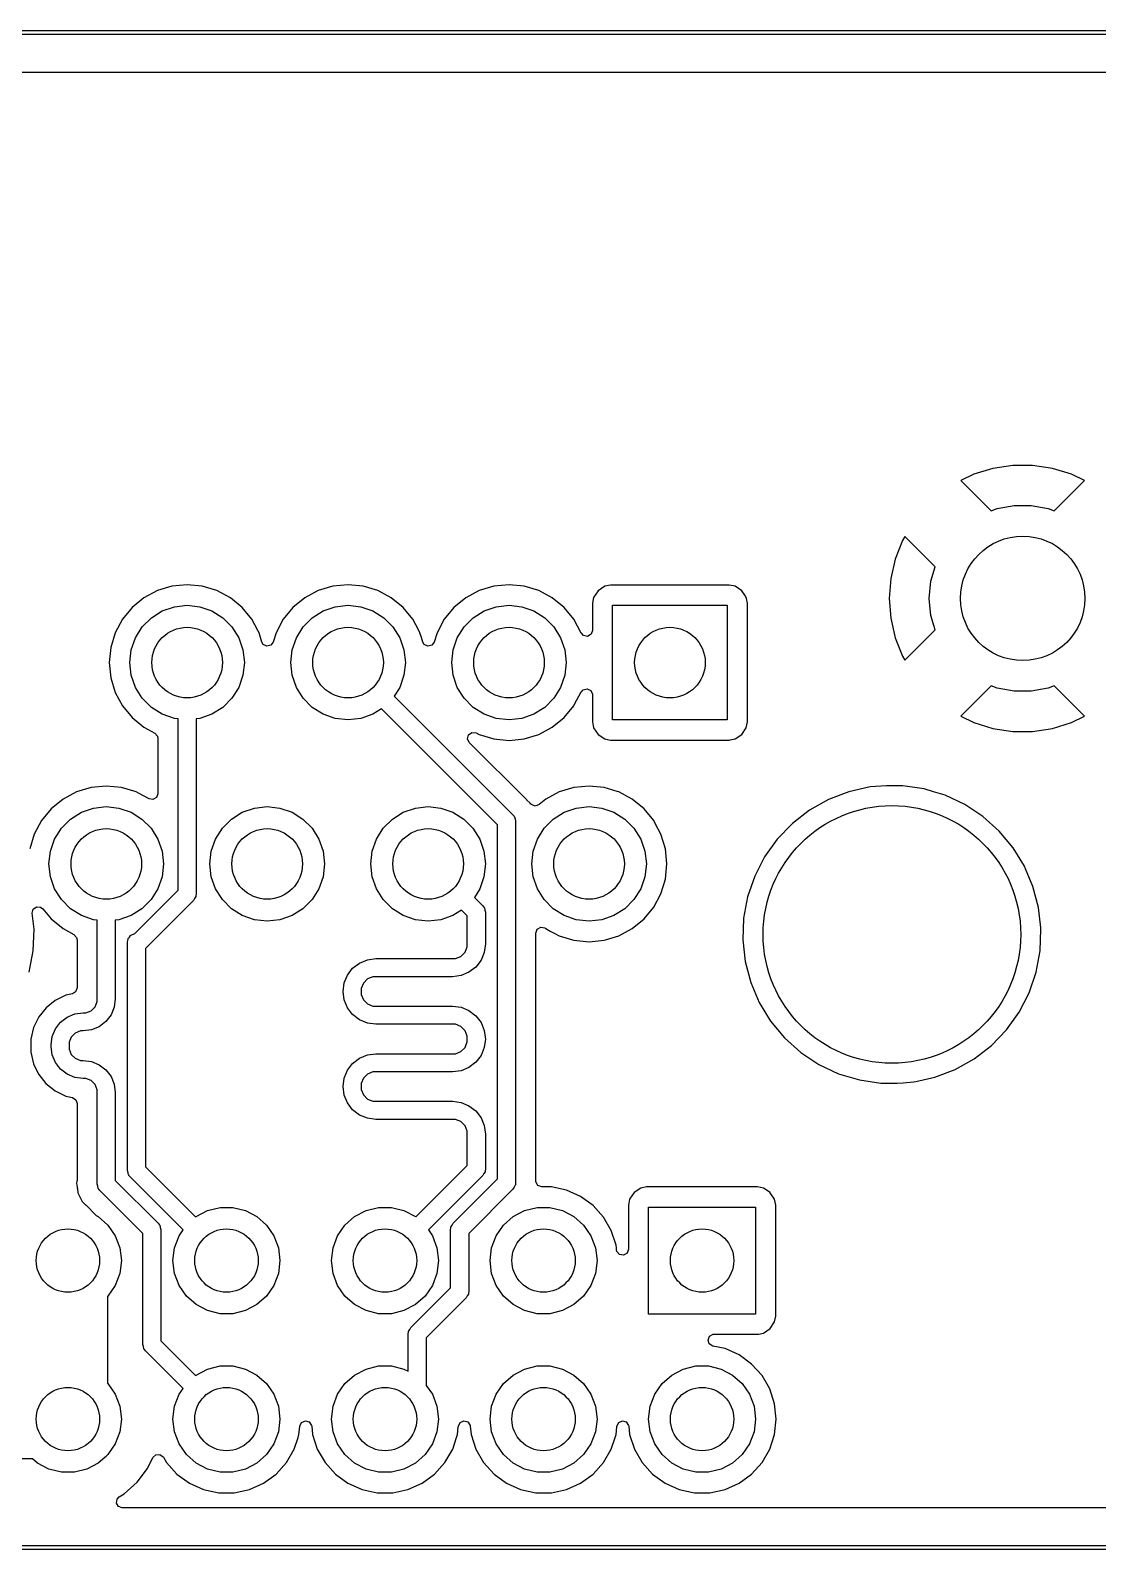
# Model space of a CAD drawing. Extents: x 190.9 to 226.5, y -95.7 to -76.6.
# Drawn here: x 204.56 to 218.02, y -95.72 to -76.56 of the extents above; entities that cross this region are included whole.
import ezdxf

# ---------------------------------------------------------------- set-up
doc = ezdxf.new("R2010")
doc.units = 0
doc.layers.add('BLACK', color=7, linetype='CONTINUOUS')

msp = doc.modelspace()

# ---------------------------------------------------------------- linework, layer by layer
at = {"layer": 'BLACK', "linetype": 'CONTINUOUS'}
for p, q in [((192.456, -76.556), (224.968, -76.556)), ((224.968, -76.606), (192.456, -76.606)), ((196.609, -77.0815), (221.589, -77.0815)), ((216.459, -82.1553), (216.294, -82.2347)), ((216.699, -82.0812), (216.459, -82.1553)), ((216.948, -82.0437), (216.699, -82.0812)), ((217.199, -82.0437), (216.948, -82.0437)), ((217.448, -82.0812), (217.199, -82.0437)), ((217.688, -82.1553), (217.448, -82.0812)), ((217.853, -82.2347), (217.688, -82.1553)), ((216.294, -82.2347), (216.294, -82.2347)), ((216.294, -82.2347), (216.677, -82.6175)), ((217.47, -82.6175), (217.853, -82.2347)), ((217.853, -82.2347), (217.853, -82.2347)), ((216.677, -82.6175), (216.751, -82.5887)), ((216.751, -82.5887), (216.965, -82.5487)), ((216.965, -82.5487), (217.182, -82.5487)), ((217.182, -82.5487), (217.396, -82.5887)), ((217.396, -82.5887), (217.47, -82.6175)), ((215.587, -82.9415), (215.558, -82.9913)), ((215.968, -83.3227), (215.587, -82.9415)), ((215.587, -82.9415), (215.587, -82.9415)), ((215.558, -82.9913), (215.466, -83.2254)), ((215.466, -83.2254), (215.41, -83.4705)), ((215.916, -83.5048), (215.968, -83.3227)), ((206.534, -83.549), (206.342, -83.5678)), ((206.725, -83.5678), (206.534, -83.549)), ((208.564, -83.549), (208.372, -83.5678)), ((208.755, -83.5678), (208.564, -83.549)), ((210.594, -83.549), (210.402, -83.5678)), ((210.785, -83.5678), (210.594, -83.549)), ((211.876, -83.5537), (211.801, -83.5685)), ((213.372, -83.5537), (211.876, -83.5537)), ((213.446, -83.5685), (213.372, -83.5537)), ((215.41, -83.4705), (215.391, -83.7212)), ((215.896, -83.7212), (215.916, -83.5048)), ((205.988, -83.7145), (205.839, -83.8367)), ((206.158, -83.6237), (205.988, -83.7145)), ((206.342, -83.5678), (206.158, -83.6237)), ((206.909, -83.6237), (206.725, -83.5678)), ((207.079, -83.7145), (206.909, -83.6237)), ((207.228, -83.8367), (207.079, -83.7145)), ((208.018, -83.7145), (207.869, -83.8367)), ((208.188, -83.6237), (208.018, -83.7145)), ((208.372, -83.5678), (208.188, -83.6237)), ((208.939, -83.6237), (208.755, -83.5678)), ((209.109, -83.7145), (208.939, -83.6237)), ((209.258, -83.8367), (209.109, -83.7145)), ((210.048, -83.7145), (209.899, -83.8367)), ((210.218, -83.6237), (210.048, -83.7145)), ((210.402, -83.5678), (210.218, -83.6237)), ((210.969, -83.6237), (210.785, -83.5678)), ((211.139, -83.7145), (210.969, -83.6237)), ((211.288, -83.8367), (211.139, -83.7145)), ((211.661, -83.7089), (211.646, -83.7831)), ((211.717, -83.6247), (211.661, -83.7089)), ((211.801, -83.5685), (211.717, -83.6247)), ((213.53, -83.6247), (213.446, -83.5685)), ((213.568, -83.681), (213.53, -83.6247)), ((213.586, -83.7089), (213.568, -83.681)), ((213.589, -83.7212), (213.586, -83.7089)), ((213.601, -83.7831), (213.589, -83.7212)), ((215.391, -83.7212), (215.41, -83.9719)), ((215.916, -83.9376), (215.896, -83.7212)), ((205.839, -83.8367), (205.717, -83.9855)), ((206.083, -83.9659), (206.22, -83.8798)), ((206.22, -83.8798), (206.373, -83.8263)), ((206.373, -83.8263), (206.534, -83.8082)), ((206.534, -83.8082), (206.694, -83.8263)), ((206.694, -83.8263), (206.847, -83.8798)), ((206.847, -83.8798), (206.984, -83.9659)), ((207.35, -83.9855), (207.228, -83.8367)), ((207.869, -83.8367), (207.747, -83.9855)), ((208.113, -83.9659), (208.25, -83.8798)), ((208.25, -83.8798), (208.403, -83.8263)), ((208.403, -83.8263), (208.564, -83.8082)), ((208.564, -83.8082), (208.724, -83.8263)), ((208.724, -83.8263), (208.877, -83.8798)), ((208.877, -83.8798), (209.014, -83.9659)), ((209.38, -83.9855), (209.258, -83.8367)), ((209.899, -83.8367), (209.777, -83.9855)), ((210.143, -83.9659), (210.28, -83.8798)), ((210.28, -83.8798), (210.433, -83.8263)), ((210.433, -83.8263), (210.594, -83.8082)), ((210.594, -83.8082), (210.754, -83.8263)), ((210.754, -83.8263), (210.907, -83.8798)), ((210.907, -83.8798), (211.044, -83.9659)), ((211.41, -83.9855), (211.288, -83.8367)), ((211.646, -83.7831), (211.646, -84.1265)), ((211.901, -85.2542), (211.901, -83.8082)), ((211.901, -83.8082), (213.347, -83.8082)), ((213.347, -83.8082), (213.347, -85.2542)), ((213.601, -85.2793), (213.601, -83.7831)), ((215.968, -84.1197), (215.916, -83.9376)), ((205.717, -83.9855), (205.626, -84.1553)), ((205.882, -84.2175), (205.968, -84.0804)), ((205.968, -84.0804), (206.083, -83.9659)), ((206.984, -83.9659), (207.099, -84.0804)), ((207.099, -84.0804), (207.185, -84.2175)), ((207.426, -84.1265), (207.35, -83.9855)), ((207.441, -84.1553), (207.426, -84.1265)), ((207.747, -83.9855), (207.656, -84.1553)), ((207.912, -84.2175), (207.998, -84.0804)), ((207.998, -84.0804), (208.113, -83.9659)), ((209.014, -83.9659), (209.129, -84.0804)), ((209.129, -84.0804), (209.215, -84.2175)), ((209.456, -84.1265), (209.38, -83.9855)), ((209.471, -84.1553), (209.456, -84.1265)), ((209.777, -83.9855), (209.686, -84.1553)), ((209.942, -84.2175), (210.028, -84.0804)), ((210.028, -84.0804), (210.143, -83.9659)), ((211.044, -83.9659), (211.159, -84.0804)), ((211.159, -84.0804), (211.245, -84.2175)), ((211.505, -84.1618), (211.41, -83.9855)), ((211.646, -84.1265), (211.629, -84.1748)), ((215.41, -83.9719), (215.466, -84.217)), ((215.587, -84.5009), (215.968, -84.1197)), ((205.626, -84.1553), (205.57, -84.3396)), ((205.829, -84.3703), (205.882, -84.2175)), ((207.185, -84.2175), (207.238, -84.3703)), ((207.459, -84.2137), (207.441, -84.1553)), ((207.477, -84.2726), (207.459, -84.2137)), ((207.494, -84.3022), (207.477, -84.2726)), ((207.54, -84.3254), (207.494, -84.3022)), ((207.59, -84.3137), (207.54, -84.3254)), ((207.621, -84.2726), (207.59, -84.3137)), ((207.656, -84.1553), (207.621, -84.2726)), ((207.859, -84.3703), (207.912, -84.2175)), ((209.215, -84.2175), (209.268, -84.3703)), ((209.489, -84.2137), (209.471, -84.1553)), ((209.507, -84.2726), (209.489, -84.2137)), ((209.524, -84.3022), (209.507, -84.2726)), ((209.57, -84.3254), (209.524, -84.3022)), ((209.62, -84.3137), (209.57, -84.3254)), ((209.651, -84.2726), (209.62, -84.3137)), ((209.686, -84.1553), (209.651, -84.2726)), ((209.889, -84.3703), (209.942, -84.2175)), ((211.245, -84.2175), (211.298, -84.3703)), ((211.507, -84.1605), (211.505, -84.1618)), ((211.533, -84.1916), (211.507, -84.1605)), ((211.584, -84.2005), (211.533, -84.1916)), ((211.629, -84.1748), (211.584, -84.2005)), ((215.466, -84.217), (215.558, -84.4511)), ((205.57, -84.3396), (205.551, -84.5312)), ((205.811, -84.5312), (205.829, -84.3703)), ((207.238, -84.3703), (207.257, -84.5312)), ((207.841, -84.5312), (207.859, -84.3703)), ((209.268, -84.3703), (209.287, -84.5312)), ((209.871, -84.5312), (209.889, -84.3703)), ((211.298, -84.3703), (211.317, -84.5312)), ((215.558, -84.4511), (215.587, -84.5009)), ((215.587, -84.5009), (215.587, -84.5009)), ((205.551, -84.5312), (205.57, -84.7228)), ((205.829, -84.6921), (205.811, -84.5312)), ((205.882, -84.8449), (205.829, -84.6921)), ((207.238, -84.6921), (207.185, -84.8449)), ((207.257, -84.5312), (207.238, -84.6921)), ((207.859, -84.6921), (207.841, -84.5312)), ((207.912, -84.8449), (207.859, -84.6921)), ((209.268, -84.6921), (209.215, -84.8449)), ((209.287, -84.5312), (209.268, -84.6921)), ((209.889, -84.6921), (209.871, -84.5312)), ((209.942, -84.8449), (209.889, -84.6921)), ((211.298, -84.6921), (211.245, -84.8449)), ((211.317, -84.5312), (211.298, -84.6921)), ((205.57, -84.7228), (205.626, -84.9071)), ((205.968, -84.982), (205.882, -84.8449)), ((207.185, -84.8449), (207.099, -84.982)), ((207.998, -84.982), (207.912, -84.8449)), ((209.215, -84.8449), (209.147, -84.953)), ((210.028, -84.982), (209.942, -84.8449)), ((211.245, -84.8449), (211.159, -84.982)), ((211.422, -85.0542), (211.505, -84.9006)), ((211.505, -84.9006), (211.508, -84.9023)), ((211.508, -84.9023), (211.529, -84.8734)), ((211.529, -84.8734), (211.579, -84.8612)), ((211.579, -84.8612), (211.625, -84.8839)), ((211.625, -84.8839), (211.646, -84.931)), ((216.677, -84.8249), (216.294, -85.2077)), ((216.751, -84.8537), (216.677, -84.8249)), ((216.965, -84.8937), (216.751, -84.8537)), ((217.182, -84.8937), (216.965, -84.8937)), ((217.396, -84.8537), (217.182, -84.8937)), ((217.47, -84.8249), (217.396, -84.8537)), ((217.853, -85.2077), (217.47, -84.8249)), ((205.626, -84.9071), (205.717, -85.0769)), ((205.717, -85.0769), (205.839, -85.2257)), ((206.083, -85.0965), (205.968, -84.982)), ((207.099, -84.982), (206.984, -85.0965)), ((208.113, -85.0965), (207.998, -84.982)), ((209.147, -84.953), (210.644, -86.4501)), ((210.143, -85.0965), (210.028, -84.982)), ((211.159, -84.982), (211.044, -85.0965)), ((211.288, -85.2257), (211.41, -85.0769)), ((211.41, -85.0769), (211.422, -85.0542)), ((211.646, -84.931), (211.646, -84.9359)), ((211.646, -84.9359), (211.646, -85.2793)), ((205.839, -85.2257), (205.988, -85.3479)), ((206.22, -85.1826), (206.083, -85.0965)), ((206.373, -85.2361), (206.22, -85.1826)), ((206.419, -85.2413), (206.373, -85.2361)), ((206.419, -87.4035), (206.419, -85.2413)), ((206.694, -85.2361), (206.648, -85.2413)), ((206.648, -85.2413), (206.648, -87.4508)), ((206.847, -85.1826), (206.694, -85.2361)), ((206.984, -85.0965), (206.847, -85.1826)), ((208.25, -85.1826), (208.113, -85.0965)), ((208.403, -85.2361), (208.25, -85.1826)), ((208.564, -85.2542), (208.403, -85.2361)), ((208.724, -85.2361), (208.564, -85.2542)), ((208.877, -85.1826), (208.724, -85.2361)), ((208.985, -85.1147), (208.877, -85.1826)), ((210.449, -86.5782), (208.985, -85.1147)), ((210.28, -85.1826), (210.143, -85.0965)), ((210.433, -85.2361), (210.28, -85.1826)), ((210.594, -85.2542), (210.433, -85.2361)), ((210.754, -85.2361), (210.594, -85.2542)), ((210.907, -85.1826), (210.754, -85.2361)), ((211.044, -85.0965), (210.907, -85.1826)), ((211.139, -85.3479), (211.288, -85.2257)), ((211.646, -85.2793), (211.661, -85.3535)), ((213.347, -85.2542), (211.901, -85.2542)), ((213.586, -85.3535), (213.601, -85.2793)), ((216.294, -85.2077), (216.294, -85.2077)), ((216.294, -85.2077), (216.459, -85.2871)), ((217.688, -85.2871), (217.853, -85.2077)), ((205.988, -85.3479), (205.988, -85.3479)), ((205.988, -85.3479), (205.988, -85.3479)), ((205.988, -85.3479), (206.125, -85.4212)), ((206.125, -85.4212), (206.159, -85.4595)), ((206.159, -85.4595), (206.165, -85.4875)), ((210.071, -85.492), (210.084, -85.4424)), ((210.084, -85.4424), (210.126, -85.4129)), ((210.126, -85.4129), (210.178, -85.4173)), ((210.178, -85.4173), (210.181, -85.4192)), ((210.181, -85.4192), (210.218, -85.4387)), ((210.218, -85.4387), (210.402, -85.4946)), ((210.785, -85.4946), (210.969, -85.4387)), ((210.969, -85.4387), (211.139, -85.3479)), ((211.661, -85.3535), (211.717, -85.4377)), ((211.717, -85.4377), (211.801, -85.4939)), ((213.446, -85.4939), (213.53, -85.4377)), ((213.53, -85.4377), (213.586, -85.3535)), ((216.459, -85.2871), (216.699, -85.3612)), ((216.699, -85.3612), (216.948, -85.3987)), ((216.948, -85.3987), (217.199, -85.3987)), ((217.199, -85.3987), (217.448, -85.3612)), ((217.448, -85.3612), (217.688, -85.2871)), ((206.165, -85.4875), (206.165, -86.1854)), ((210.093, -85.5387), (210.071, -85.492)), ((210.818, -86.2636), (210.093, -85.5387)), ((210.402, -85.4946), (210.594, -85.5134)), ((210.594, -85.5134), (210.785, -85.4946)), ((211.801, -85.4939), (211.816, -85.4969)), ((211.816, -85.4969), (211.876, -85.5087)), ((211.876, -85.5087), (213.372, -85.5087)), ((213.372, -85.5087), (213.384, -85.5062)), ((213.372, -85.5087), (213.372, -85.5087)), ((213.384, -85.5062), (213.446, -85.4939)), ((205.138, -86.1637), (204.968, -86.2545)), ((205.322, -86.1078), (205.138, -86.1637)), ((205.514, -86.089), (205.322, -86.1078)), ((205.705, -86.1078), (205.514, -86.089)), ((205.889, -86.1637), (205.705, -86.1078)), ((205.92, -86.1801), (205.889, -86.1637)), ((205.889, -86.1637), (205.889, -86.1637)), ((205.889, -86.1637), (205.889, -86.1637)), ((206.054, -86.2518), (205.92, -86.1801)), ((206.147, -86.2338), (206.103, -86.2595)), ((206.165, -86.1854), (206.147, -86.2338)), ((211.228, -86.1637), (211.058, -86.2545)), ((211.412, -86.1078), (211.228, -86.1637)), ((211.604, -86.089), (211.412, -86.1078)), ((211.795, -86.1078), (211.604, -86.089)), ((211.958, -86.1573), (211.795, -86.1078)), ((211.979, -86.1637), (211.958, -86.1573)), ((212.149, -86.2545), (211.979, -86.1637)), ((211.979, -86.1637), (211.979, -86.1637)), ((214.882, -86.1604), (214.625, -86.2585)), ((215.15, -86.1007), (214.882, -86.1604)), ((215.354, -86.0858), (215.15, -86.1007)), ((215.355, -86.0857), (215.354, -86.0858)), ((215.354, -86.0858), (215.354, -86.0858)), ((215.561, -86.0857), (215.355, -86.0857)), ((215.832, -86.1257), (215.561, -86.0857)), ((215.948, -86.1604), (215.832, -86.1257)), ((216.095, -86.2048), (215.948, -86.1604)), ((216.344, -86.3213), (216.095, -86.2048)), ((204.819, -86.3767), (204.697, -86.5255)), ((204.968, -86.2545), (204.819, -86.3767)), ((205.063, -86.5059), (205.2, -86.4198)), ((205.2, -86.4198), (205.353, -86.3663)), ((205.353, -86.3663), (205.514, -86.3482)), ((205.514, -86.3482), (205.674, -86.3663)), ((205.674, -86.3663), (205.827, -86.4198)), ((205.827, -86.4198), (205.964, -86.5059)), ((206.103, -86.2595), (206.054, -86.2518)), ((207.093, -86.5059), (207.23, -86.4198)), ((207.23, -86.4198), (207.383, -86.3663)), ((207.383, -86.3663), (207.544, -86.3482)), ((207.544, -86.3482), (207.704, -86.3663)), ((207.704, -86.3663), (207.857, -86.4198)), ((207.857, -86.4198), (207.994, -86.5059)), ((209.123, -86.5059), (209.26, -86.4198)), ((209.26, -86.4198), (209.413, -86.3663)), ((209.413, -86.3663), (209.574, -86.3482)), ((209.574, -86.3482), (209.734, -86.3663)), ((209.734, -86.3663), (209.887, -86.4198)), ((209.887, -86.4198), (210.024, -86.5059)), ((210.82, -86.2658), (210.818, -86.2636)), ((210.858, -86.3012), (210.82, -86.2658)), ((210.86, -86.3029), (210.858, -86.3012)), ((210.858, -86.3012), (210.858, -86.3012)), ((210.87, -86.3159), (210.86, -86.3029)), ((210.873, -86.3187), (210.87, -86.3159)), ((210.877, -86.3226), (210.873, -86.3187)), ((210.925, -86.3408), (210.877, -86.3226)), ((210.974, -86.3237), (210.925, -86.3408)), ((211.058, -86.2545), (210.974, -86.3237)), ((211.153, -86.5059), (211.29, -86.4198)), ((211.29, -86.4198), (211.443, -86.3663)), ((211.443, -86.3663), (211.604, -86.3482)), ((211.604, -86.3482), (211.764, -86.3663)), ((211.764, -86.3663), (211.917, -86.4198)), ((211.917, -86.4198), (212.054, -86.5059)), ((212.298, -86.3767), (212.149, -86.2545)), ((212.42, -86.5255), (212.298, -86.3767)), ((214.386, -86.3929), (214.169, -86.5606)), ((214.625, -86.2585), (214.386, -86.3929)), ((216.573, -86.4728), (216.344, -86.3213)), ((204.697, -86.5255), (204.606, -86.6953)), ((204.862, -86.7575), (204.948, -86.6204)), ((204.948, -86.6204), (205.063, -86.5059)), ((205.964, -86.5059), (206.079, -86.6204)), ((206.079, -86.6204), (206.165, -86.7575)), ((206.892, -86.7575), (206.978, -86.6204)), ((206.978, -86.6204), (207.093, -86.5059)), ((207.994, -86.5059), (208.109, -86.6204)), ((208.109, -86.6204), (208.195, -86.7575)), ((208.922, -86.7575), (209.008, -86.6204)), ((209.008, -86.6204), (209.123, -86.5059)), ((210.024, -86.5059), (210.139, -86.6204)), ((210.139, -86.6204), (210.225, -86.7575)), ((210.449, -91.046), (210.449, -86.5782)), ((210.644, -86.4501), (210.656, -86.4664)), ((210.656, -86.4664), (210.659, -86.4691)), ((210.659, -86.4691), (210.66, -86.4715)), ((210.66, -86.4715), (210.664, -86.4761)), ((210.664, -86.4761), (210.67, -86.5038)), ((210.67, -86.5038), (210.678, -86.5309)), ((210.678, -86.5309), (210.678, -91.0933)), ((210.952, -86.7575), (211.038, -86.6204)), ((211.038, -86.6204), (211.153, -86.5059)), ((212.054, -86.5059), (212.169, -86.6204)), ((212.169, -86.6204), (212.255, -86.7575)), ((212.439, -86.5606), (212.42, -86.5255)), ((212.511, -86.6953), (212.439, -86.5606)), ((214.169, -86.5606), (213.978, -86.7583)), ((216.777, -86.656), (216.573, -86.4728)), ((204.606, -86.6953), (204.55, -86.8796)), ((204.809, -86.9103), (204.862, -86.7575)), ((206.165, -86.7575), (206.218, -86.9103)), ((206.839, -86.9103), (206.892, -86.7575)), ((208.195, -86.7575), (208.248, -86.9103)), ((208.869, -86.9103), (208.922, -86.7575)), ((210.225, -86.7575), (210.278, -86.9103)), ((210.899, -86.9103), (210.952, -86.7575)), ((212.255, -86.7575), (212.308, -86.9103)), ((212.567, -86.8796), (212.511, -86.6953)), ((213.978, -86.7583), (213.818, -86.9816)), ((216.953, -86.867), (216.777, -86.656)), ((204.791, -87.0712), (204.809, -86.9103)), ((206.218, -86.9103), (206.237, -87.0712)), ((206.821, -87.0712), (206.839, -86.9103)), ((208.248, -86.9103), (208.267, -87.0712)), ((208.851, -87.0712), (208.869, -86.9103)), ((210.278, -86.9103), (210.297, -87.0712)), ((210.881, -87.0712), (210.899, -86.9103)), ((212.308, -86.9103), (212.327, -87.0712)), ((212.586, -87.0712), (212.567, -86.8796)), ((213.818, -86.9816), (213.693, -87.2257)), ((217.096, -87.1013), (216.953, -86.867)), ((216.953, -86.867), (216.953, -86.867)), ((204.809, -87.2321), (204.791, -87.0712)), ((206.237, -87.0712), (206.218, -87.2321)), ((206.839, -87.2321), (206.821, -87.0712)), ((208.267, -87.0712), (208.248, -87.2321)), ((208.869, -87.2321), (208.851, -87.0712)), ((210.297, -87.0712), (210.278, -87.2321)), ((210.899, -87.2321), (210.881, -87.0712)), ((212.327, -87.0712), (212.308, -87.2321)), ((212.567, -87.2628), (212.586, -87.0712)), ((217.109, -87.1322), (217.096, -87.1013)), ((217.203, -87.354), (217.109, -87.1322)), ((204.862, -87.3849), (204.809, -87.2321)), ((204.948, -87.522), (204.862, -87.3849)), ((206.165, -87.3849), (206.079, -87.522)), ((206.218, -87.2321), (206.165, -87.3849)), ((206.892, -87.3849), (206.839, -87.2321)), ((206.978, -87.522), (206.892, -87.3849)), ((208.195, -87.3849), (208.109, -87.522)), ((208.248, -87.2321), (208.195, -87.3849)), ((208.922, -87.3849), (208.869, -87.2321)), ((209.008, -87.522), (208.922, -87.3849)), ((210.225, -87.3849), (210.157, -87.493)), ((210.278, -87.2321), (210.225, -87.3849)), ((210.952, -87.3849), (210.899, -87.2321)), ((211.038, -87.522), (210.952, -87.3849)), ((212.255, -87.3849), (212.169, -87.522)), ((212.308, -87.2321), (212.255, -87.3849)), ((212.511, -87.4471), (212.567, -87.2628)), ((213.693, -87.2257), (213.604, -87.4856)), ((217.273, -87.6196), (217.203, -87.354)), ((205.063, -87.6365), (204.948, -87.522)), ((205.872, -87.9505), (206.419, -87.4035)), ((206.079, -87.522), (205.964, -87.6365)), ((206.614, -87.5317), (206.009, -88.1372)), ((206.628, -87.5068), (206.614, -87.5317)), ((206.643, -87.483), (206.628, -87.5068)), ((206.644, -87.4773), (206.643, -87.483)), ((206.645, -87.4751), (206.644, -87.4773)), ((206.648, -87.4508), (206.645, -87.471)), ((206.645, -87.471), (206.645, -87.4751)), ((207.093, -87.6365), (206.978, -87.522)), ((208.109, -87.522), (207.994, -87.6365)), ((209.123, -87.6365), (209.008, -87.522)), ((210.157, -87.493), (210.263, -87.5991)), ((211.153, -87.6365), (211.038, -87.522)), ((212.169, -87.522), (212.054, -87.6365)), ((212.42, -87.6169), (212.511, -87.4471)), ((213.604, -87.4856), (213.554, -87.7555)), ((204.581, -87.6935), (204.593, -87.6435)), ((204.603, -87.8925), (204.581, -87.6935)), ((204.593, -87.6435), (204.635, -87.6131)), ((204.635, -87.6131), (204.686, -87.6164)), ((204.686, -87.6164), (204.714, -87.6375)), ((204.714, -87.6375), (204.819, -87.7657)), ((204.819, -87.7657), (204.968, -87.8879)), ((205.2, -87.7226), (205.063, -87.6365)), ((205.353, -87.7761), (205.2, -87.7226)), ((205.399, -87.7813), (205.353, -87.7761)), ((205.674, -87.7761), (205.628, -87.7813)), ((205.827, -87.7226), (205.674, -87.7761)), ((205.964, -87.6365), (205.827, -87.7226)), ((207.23, -87.7226), (207.093, -87.6365)), ((207.383, -87.7761), (207.23, -87.7226)), ((207.544, -87.7942), (207.383, -87.7761)), ((207.704, -87.7761), (207.544, -87.7942)), ((207.857, -87.7226), (207.704, -87.7761)), ((207.994, -87.6365), (207.857, -87.7226)), ((209.26, -87.7226), (209.123, -87.6365)), ((209.413, -87.7761), (209.26, -87.7226)), ((209.574, -87.7942), (209.413, -87.7761)), ((209.734, -87.7761), (209.574, -87.7942)), ((209.887, -87.7226), (209.734, -87.7761)), ((209.995, -87.6547), (209.887, -87.7226)), ((210.068, -87.7272), (209.995, -87.6547)), ((210.068, -88.08), (210.068, -87.7272)), ((210.263, -87.5991), (210.275, -87.6154)), ((210.275, -87.6154), (210.278, -87.6181)), ((210.278, -87.6181), (210.279, -87.6205)), ((210.279, -87.6205), (210.283, -87.6251)), ((210.283, -87.6251), (210.289, -87.6528)), ((210.289, -87.6528), (210.297, -87.6799)), ((210.297, -87.6799), (210.297, -88.08)), ((211.29, -87.7226), (211.153, -87.6365)), ((211.443, -87.7761), (211.29, -87.7226)), ((211.604, -87.7942), (211.443, -87.7761)), ((211.764, -87.7761), (211.604, -87.7942)), ((211.917, -87.7226), (211.764, -87.7761)), ((212.054, -87.6365), (211.917, -87.7226)), ((212.149, -87.8879), (212.298, -87.7657)), ((212.298, -87.7657), (212.42, -87.6169)), ((213.554, -87.7555), (213.544, -88.0299)), ((217.301, -87.8779), (217.273, -87.6196)), ((204.593, -88.1669), (204.603, -87.8925)), ((204.968, -87.8879), (204.968, -87.8879)), ((204.968, -87.8879), (204.968, -87.8879)), ((204.968, -87.8879), (205.105, -87.9612)), ((205.105, -87.9612), (205.139, -87.9995)), ((205.399, -88.755), (205.399, -87.7813)), ((205.628, -87.7813), (205.628, -88.755)), ((205.827, -87.971), (205.833, -87.9647)), ((205.833, -87.9647), (205.856, -87.9579)), ((205.856, -87.9579), (205.872, -87.9505)), ((210.932, -87.9436), (210.95, -87.8953)), ((210.932, -91.0703), (210.932, -87.9436)), ((210.95, -87.8953), (210.994, -87.8696)), ((210.994, -87.8696), (211.045, -87.8785)), ((211.045, -87.8785), (211.055, -87.8855)), ((211.055, -87.8855), (211.058, -87.8879)), ((211.058, -87.8879), (211.115, -87.9181)), ((211.115, -87.9181), (211.162, -87.9436)), ((211.162, -87.9436), (211.228, -87.9787)), ((211.979, -87.9787), (212.149, -87.8879)), ((217.293, -88.1669), (217.303, -87.8925)), ((217.303, -87.8925), (217.301, -87.8779)), ((205.139, -87.9995), (205.145, -88.0275)), ((205.145, -88.0275), (205.145, -88.6363)), ((205.78, -88.0609), (205.785, -88.0287)), ((205.78, -90.9396), (205.78, -88.0609)), ((205.785, -88.0287), (205.789, -88.0217)), ((205.789, -88.0217), (205.791, -88.0134)), ((205.791, -88.0134), (205.807, -87.995)), ((205.807, -87.995), (205.82, -87.9745)), ((205.82, -87.9745), (205.827, -87.971)), ((206.009, -88.1372), (206.009, -90.8923)), ((210.04, -88.1852), (210.068, -88.1169)), ((210.068, -88.1169), (210.068, -88.08)), ((210.068, -88.08), (210.068, -88.08)), ((210.297, -88.08), (210.282, -88.1872)), ((210.297, -88.08), (210.297, -88.08)), ((211.228, -87.9787), (211.397, -88.0299)), ((211.397, -88.0299), (211.412, -88.0346)), ((211.412, -88.0346), (211.604, -88.0534)), ((211.604, -88.0534), (211.795, -88.0346)), ((211.604, -88.0534), (211.604, -88.0534)), ((211.604, -88.0534), (211.604, -88.0534)), ((211.795, -88.0346), (211.811, -88.0299)), ((211.811, -88.0299), (211.979, -87.9787)), ((213.544, -88.0299), (213.574, -88.3028)), ((204.543, -88.4368), (204.593, -88.1669)), ((208.621, -88.387), (208.707, -88.3212)), ((208.707, -88.3212), (208.807, -88.2798)), ((208.807, -88.2798), (208.914, -88.2657)), ((208.914, -88.2657), (208.914, -88.2657)), ((208.914, -88.2657), (208.914, -88.2657)), ((208.914, -88.2657), (208.914, -88.2657)), ((208.914, -88.2657), (209.882, -88.2657)), ((209.882, -88.2657), (209.919, -88.2657)), ((209.919, -88.2657), (209.987, -88.2374)), ((209.987, -88.2374), (210.04, -88.1852)), ((210.241, -88.2871), (210.175, -88.373)), ((210.282, -88.1872), (210.241, -88.2871)), ((213.574, -88.3028), (213.644, -88.5684)), ((217.243, -88.4368), (217.293, -88.1669)), ((208.514, -88.5728), (208.555, -88.4728)), ((208.555, -88.4728), (208.621, -88.387)), ((208.809, -88.5225), (208.757, -88.5748)), ((208.877, -88.4943), (208.809, -88.5225)), ((208.914, -88.4943), (208.877, -88.4943)), ((209.882, -88.4943), (208.914, -88.4943)), ((208.914, -88.4943), (208.914, -88.4943)), ((208.914, -88.4943), (208.914, -88.4943)), ((209.99, -88.4802), (209.882, -88.4943)), ((210.089, -88.4388), (209.99, -88.4802)), ((210.175, -88.373), (210.089, -88.4388)), ((217.154, -88.6967), (217.243, -88.4368)), ((205.004, -88.7285), (204.87, -88.793)), ((205.086, -88.7097), (205.004, -88.7285)), ((205.127, -88.6847), (205.086, -88.7097)), ((205.145, -88.6363), (205.127, -88.6847)), ((208.5, -88.68), (208.514, -88.5728)), ((208.5, -88.6803), (208.5, -88.68)), ((208.514, -88.7872), (208.5, -88.6803)), ((208.757, -88.5748), (208.728, -88.6431)), ((208.728, -88.6431), (208.728, -88.68)), ((208.728, -88.68), (208.728, -88.68)), ((208.728, -88.68), (208.728, -88.7169)), ((208.728, -88.7169), (208.757, -88.7852)), ((213.644, -88.5684), (213.751, -88.8211)), ((217.029, -88.9408), (217.154, -88.6967)), ((204.754, -88.8857), (204.661, -89.0019)), ((204.87, -88.793), (204.754, -88.8857)), ((205.258, -88.95), (205.323, -88.9231)), ((205.323, -88.9231), (205.372, -88.8735)), ((205.372, -88.8735), (205.399, -88.8086)), ((205.399, -88.7735), (205.399, -88.755)), ((205.399, -88.8086), (205.399, -88.7735)), ((205.399, -88.7735), (205.399, -88.7735)), ((205.399, -88.7735), (205.399, -88.7735)), ((205.614, -88.8783), (205.574, -88.976)), ((205.628, -88.7736), (205.614, -88.8783)), ((205.628, -88.755), (205.628, -88.7735)), ((205.628, -88.7735), (205.628, -88.7736)), ((208.555, -88.8871), (208.514, -88.7872)), ((208.621, -88.9729), (208.555, -88.8871)), ((208.757, -88.7852), (208.809, -88.8374)), ((208.809, -88.8374), (208.877, -88.8657)), ((208.877, -88.8657), (208.914, -88.8657)), ((208.914, -88.8657), (209.882, -88.8657)), ((209.882, -88.8657), (209.99, -88.8798)), ((209.99, -88.8798), (210.089, -88.9212)), ((210.089, -88.9212), (210.175, -88.987)), ((213.751, -88.8211), (213.894, -89.0554)), ((204.661, -89.0019), (204.596, -89.1358)), ((204.872, -89.1525), (204.936, -89.0686)), ((204.936, -89.0686), (205.02, -89.0042)), ((205.02, -89.0042), (205.118, -88.9638)), ((205.118, -88.9638), (205.223, -88.95)), ((205.223, -88.95), (205.223, -88.9499)), ((205.223, -88.9499), (205.223, -88.9499)), ((205.223, -88.9499), (205.223, -88.9499)), ((205.223, -88.9499), (205.223, -88.9499)), ((205.223, -88.9499), (205.223, -88.9499)), ((205.223, -88.9499), (205.223, -88.9499)), ((205.223, -88.9499), (205.223, -88.9499)), ((205.223, -88.9499), (205.223, -88.95)), ((205.223, -88.95), (205.258, -88.95)), ((205.509, -89.0599), (205.425, -89.1243)), ((205.574, -88.976), (205.509, -89.0599)), ((208.707, -89.0388), (208.621, -88.9729)), ((208.807, -89.0802), (208.707, -89.0388)), ((208.914, -89.0943), (208.807, -89.0802)), ((209.882, -89.0943), (208.914, -89.0943)), ((208.914, -89.0943), (208.914, -89.0943)), ((208.914, -89.0943), (208.914, -89.0943)), ((209.919, -89.0943), (209.882, -89.0943)), ((209.987, -89.1226), (209.919, -89.0943)), ((210.175, -88.987), (210.241, -89.0729)), ((210.241, -89.0729), (210.282, -89.1728)), ((213.894, -89.0554), (214.07, -89.2664)), ((216.869, -89.1641), (217.029, -88.9408)), ((204.596, -89.1358), (204.563, -89.2807)), ((204.563, -89.2807), (204.563, -89.2935)), ((204.563, -89.2935), (204.563, -89.3423)), ((204.818, -89.355), (204.832, -89.2502)), ((204.832, -89.2502), (204.872, -89.1525)), ((205.073, -89.2551), (205.046, -89.3199)), ((205.123, -89.2054), (205.073, -89.2551)), ((205.188, -89.1786), (205.123, -89.2054)), ((205.223, -89.1786), (205.188, -89.1786)), ((205.328, -89.1648), (205.223, -89.1786)), ((205.223, -89.1786), (205.223, -89.1785)), ((205.223, -89.1785), (205.223, -89.1785)), ((205.223, -89.1785), (205.223, -89.1785)), ((205.223, -89.1785), (205.223, -89.1785)), ((205.223, -89.1785), (205.223, -89.1785)), ((205.223, -89.1785), (205.223, -89.1785)), ((205.223, -89.1785), (205.223, -89.1786)), ((205.425, -89.1243), (205.328, -89.1648)), ((210.04, -89.1748), (209.987, -89.1226)), ((210.068, -89.2431), (210.04, -89.1748)), ((210.068, -89.28), (210.068, -89.2431)), ((210.068, -89.3169), (210.068, -89.28)), ((210.282, -89.1728), (210.297, -89.28)), ((210.297, -89.28), (210.282, -89.3872)), ((214.07, -89.2664), (214.274, -89.4496)), ((216.679, -89.3618), (216.869, -89.1641)), ((204.563, -89.3423), (204.563, -89.3423)), ((204.563, -89.3423), (204.563, -89.3423)), ((204.563, -89.3423), (204.563, -89.4478)), ((204.563, -89.4478), (204.596, -89.5927)), ((204.818, -89.3735), (204.818, -89.355)), ((204.832, -89.4783), (204.818, -89.3735)), ((204.818, -89.3735), (204.818, -89.3735)), ((204.872, -89.576), (204.832, -89.4783)), ((205.046, -89.3199), (205.046, -89.355)), ((205.046, -89.355), (205.046, -89.3735)), ((205.046, -89.3735), (205.046, -89.3735)), ((205.046, -89.3735), (205.046, -89.3735)), ((205.046, -89.3735), (205.046, -89.3735)), ((205.046, -89.3735), (205.046, -89.3735)), ((205.046, -89.3735), (205.046, -89.4086)), ((205.046, -89.4086), (205.073, -89.4734)), ((205.073, -89.4734), (205.123, -89.5231)), ((208.707, -89.5212), (208.807, -89.4798)), ((208.807, -89.4798), (208.914, -89.4656)), ((208.914, -89.4656), (208.914, -89.4657)), ((208.914, -89.4657), (208.914, -89.4657)), ((208.914, -89.4657), (208.914, -89.4657)), ((208.914, -89.4657), (209.882, -89.4657)), ((209.882, -89.4657), (209.919, -89.4657)), ((209.919, -89.4657), (209.987, -89.4374)), ((209.987, -89.4374), (210.04, -89.3852)), ((210.04, -89.3852), (210.068, -89.3169)), ((210.241, -89.4871), (210.175, -89.573)), ((210.282, -89.3872), (210.241, -89.4871)), ((214.274, -89.4496), (214.274, -89.4496)), ((214.274, -89.4496), (214.274, -89.4496)), ((214.274, -89.4496), (214.503, -89.6011)), ((216.461, -89.5295), (216.679, -89.3618)), ((204.596, -89.5927), (204.631, -89.6639)), ((204.631, -89.6639), (204.661, -89.7266)), ((204.936, -89.6599), (204.872, -89.576)), ((205.02, -89.7243), (204.936, -89.6599)), ((205.123, -89.5231), (205.188, -89.5499)), ((205.188, -89.5499), (205.223, -89.5499)), ((205.223, -89.5499), (205.223, -89.5499)), ((205.223, -89.5499), (205.223, -89.5499)), ((205.223, -89.5499), (205.223, -89.5499)), ((205.223, -89.5499), (205.223, -89.5499)), ((205.223, -89.5499), (205.223, -89.5499)), ((205.223, -89.5499), (205.328, -89.5637)), ((205.328, -89.5637), (205.425, -89.6042)), ((205.425, -89.6042), (205.509, -89.6686)), ((205.509, -89.6686), (205.574, -89.7525)), ((208.514, -89.7728), (208.555, -89.6728)), ((208.555, -89.6728), (208.621, -89.587)), ((208.621, -89.587), (208.707, -89.5212)), ((209.99, -89.6802), (209.882, -89.6943)), ((210.089, -89.6388), (209.99, -89.6802)), ((210.175, -89.573), (210.089, -89.6388)), ((214.503, -89.6011), (214.752, -89.7176)), ((215.965, -89.762), (216.222, -89.6639)), ((216.222, -89.6639), (216.461, -89.5295)), ((204.661, -89.7266), (204.753, -89.8428)), ((204.753, -89.8428), (204.87, -89.9355)), ((205.118, -89.7647), (205.02, -89.7243)), ((205.223, -89.7785), (205.118, -89.7647)), ((205.258, -89.7785), (205.223, -89.7785)), ((205.223, -89.7785), (205.223, -89.7785)), ((205.223, -89.7785), (205.223, -89.7785)), ((205.323, -89.8054), (205.258, -89.7785)), ((205.372, -89.855), (205.323, -89.8054)), ((205.399, -89.9199), (205.372, -89.855)), ((205.574, -89.7525), (205.614, -89.8502)), ((205.614, -89.8502), (205.628, -89.9548)), ((208.5, -89.88), (208.514, -89.7728)), ((208.5, -89.8804), (208.5, -89.88)), ((208.514, -89.9872), (208.5, -89.8804)), ((208.757, -89.7748), (208.728, -89.8431)), ((208.728, -89.8431), (208.728, -89.88)), ((208.728, -89.88), (208.728, -89.88)), ((208.728, -89.88), (208.728, -89.9169)), ((208.809, -89.7225), (208.757, -89.7748)), ((208.877, -89.6943), (208.809, -89.7225)), ((208.914, -89.6942), (208.877, -89.6943)), ((208.914, -89.6943), (208.914, -89.6942)), ((209.882, -89.6943), (208.914, -89.6943)), ((208.914, -89.6943), (208.914, -89.6943)), ((214.752, -89.7176), (215.015, -89.7967)), ((215.015, -89.7967), (215.286, -89.8367)), ((215.286, -89.8367), (215.286, -89.8367)), ((215.286, -89.8367), (215.491, -89.8367)), ((215.491, -89.8367), (215.492, -89.8367)), ((215.492, -89.8367), (215.568, -89.8311)), ((215.568, -89.8311), (215.697, -89.8217)), ((215.697, -89.8217), (215.724, -89.8158)), ((215.724, -89.8158), (215.965, -89.762)), ((204.87, -89.9355), (205.004, -90)), ((205.004, -90), (205.086, -90.0188)), ((205.086, -90.0188), (205.13, -90.0467)), ((205.13, -90.0467), (205.145, -90.0922)), ((205.399, -89.955), (205.399, -89.9199)), ((205.399, -91.1102), (205.399, -89.955)), ((205.399, -89.955), (205.399, -89.955)), ((205.628, -89.9548), (205.628, -89.955)), ((205.628, -89.955), (205.628, -91.0629)), ((208.555, -90.0871), (208.514, -89.9872)), ((208.728, -89.9169), (208.757, -89.9852)), ((208.757, -89.9852), (208.809, -90.0374)), ((208.809, -90.0374), (208.877, -90.0657)), ((208.877, -90.0657), (208.914, -90.0657)), ((208.914, -90.0657), (209.882, -90.0657)), ((209.882, -90.0657), (209.99, -90.0798)), ((205.145, -90.0922), (205.145, -91.0642)), ((208.621, -90.1729), (208.555, -90.0871)), ((208.707, -90.2388), (208.621, -90.1729)), ((208.807, -90.2802), (208.707, -90.2388)), ((209.99, -90.0798), (210.089, -90.1212)), ((210.089, -90.1212), (210.175, -90.187)), ((210.175, -90.187), (210.241, -90.2728)), ((208.914, -90.2943), (208.807, -90.2802)), ((209.882, -90.2943), (208.914, -90.2943)), ((208.914, -90.2943), (208.914, -90.2943)), ((208.914, -90.2943), (208.914, -90.2943)), ((209.919, -90.2943), (209.882, -90.2943)), ((209.987, -90.3226), (209.919, -90.2943)), ((210.04, -90.3748), (209.987, -90.3226)), ((210.068, -90.4431), (210.04, -90.3748)), ((210.068, -90.48), (210.068, -90.4431)), ((210.241, -90.2728), (210.282, -90.3728)), ((210.282, -90.3728), (210.297, -90.48)), ((210.068, -90.8754), (210.068, -90.48)), ((210.297, -90.48), (210.297, -90.9227)), ((205.788, -90.9667), (205.78, -90.9396)), ((205.794, -90.9944), (205.788, -90.9667)), ((205.798, -90.999), (205.794, -90.9944)), ((205.798, -91.0014), (205.798, -90.999)), ((205.802, -91.0041), (205.798, -91.0014)), ((205.814, -91.0204), (205.802, -91.0041)), ((206.482, -91.6889), (205.814, -91.0204)), ((206.009, -90.8923), (206.641, -91.5244)), ((209.419, -91.5244), (210.068, -90.8754)), ((210.263, -91.0035), (209.578, -91.6889)), ((210.277, -90.9787), (210.263, -91.0035)), ((210.292, -90.9549), (210.277, -90.9787)), ((210.293, -90.9492), (210.292, -90.9549)), ((210.294, -90.947), (210.293, -90.9492)), ((210.297, -90.9227), (210.294, -90.9429)), ((210.294, -90.9429), (210.294, -90.947)), ((205.143, -91.0796), (205.14, -91.0948)), ((205.14, -91.0948), (205.144, -91.1285)), ((205.145, -91.0642), (205.143, -91.0796)), ((205.144, -91.1285), (205.145, -91.1378)), ((205.145, -91.1378), (205.145, -91.1408)), ((205.145, -91.1408), (205.148, -91.1619)), ((205.148, -91.1619), (205.149, -91.165)), ((205.149, -91.165), (205.156, -91.2193)), ((205.156, -91.2193), (205.159, -91.2295)), ((205.407, -91.1374), (205.399, -91.1102)), ((205.413, -91.165), (205.407, -91.1374)), ((205.417, -91.1696), (205.413, -91.165)), ((205.417, -91.172), (205.417, -91.1696)), ((205.421, -91.1747), (205.417, -91.172)), ((205.433, -91.1911), (205.421, -91.1747)), ((205.974, -91.7323), (205.433, -91.1911)), ((205.628, -91.0629), (206.169, -91.6041)), ((209.891, -91.6041), (210.449, -91.046)), ((210.644, -91.1742), (210.086, -91.7323)), ((210.658, -91.1493), (210.644, -91.1742)), ((210.673, -91.1255), (210.658, -91.1493)), ((210.674, -91.1198), (210.673, -91.1255)), ((210.675, -91.1176), (210.674, -91.1198)), ((210.678, -91.0933), (210.675, -91.1135)), ((210.675, -91.1135), (210.675, -91.1176)), ((210.933, -91.0834), (210.932, -91.0703)), ((210.959, -91.1279), (210.933, -91.0834)), ((211.007, -91.1455), (210.959, -91.1279)), ((211.128, -91.1455), (211.007, -91.1455)), ((211.261, -91.1738), (211.128, -91.1455)), ((211.128, -91.1455), (211.128, -91.1455)), ((211.319, -91.1861), (211.261, -91.1738)), ((211.497, -91.2656), (211.319, -91.1861)), ((212.172, -91.2165), (212.115, -91.3007)), ((212.256, -91.1603), (212.172, -91.2165)), ((212.33, -91.1455), (212.256, -91.1603)), ((213.73, -91.1455), (212.33, -91.1455)), ((213.804, -91.1603), (213.73, -91.1455)), ((213.888, -91.2165), (213.804, -91.1603)), ((213.89, -91.2193), (213.888, -91.2165)), ((213.945, -91.3007), (213.89, -91.2193)), ((205.159, -91.2295), (205.185, -91.2777)), ((205.185, -91.2777), (205.186, -91.2804)), ((205.186, -91.2804), (205.21, -91.3297)), ((205.21, -91.3297), (205.217, -91.3382)), ((205.217, -91.3382), (205.257, -91.3754)), ((205.257, -91.3754), (205.259, -91.3775)), ((205.259, -91.3775), (205.388, -91.5061)), ((206.791, -91.4439), (206.949, -91.4049)), ((206.949, -91.4049), (207.111, -91.4049)), ((207.111, -91.4049), (207.269, -91.4439)), ((208.791, -91.4439), (208.949, -91.4049)), ((208.949, -91.4049), (209.111, -91.4049)), ((209.111, -91.4049), (209.269, -91.4439)), ((210.791, -91.4439), (210.949, -91.4049)), ((210.949, -91.4049), (211.111, -91.4049)), ((211.111, -91.4049), (211.269, -91.4439)), ((211.655, -91.3804), (211.497, -91.2656)), ((211.497, -91.2656), (211.497, -91.2656)), ((211.786, -91.5256), (211.655, -91.3804)), ((212.115, -91.3007), (212.1, -91.3749)), ((212.1, -91.3749), (212.1, -91.9329)), ((212.355, -92.75), (212.355, -91.4)), ((212.355, -91.4), (213.705, -91.4)), ((213.705, -91.4), (213.705, -92.75)), ((213.959, -91.3749), (213.945, -91.3007)), ((213.959, -92.7751), (213.959, -91.3749)), ((205.388, -91.5061), (205.413, -91.5195)), ((205.413, -91.5195), (205.535, -91.6274)), ((206.169, -91.6041), (206.181, -91.6205)), ((206.641, -91.5244), (206.647, -91.5195)), ((206.647, -91.5195), (206.791, -91.4439)), ((207.269, -91.4439), (207.413, -91.5195)), ((207.413, -91.5195), (207.535, -91.6274)), ((208.525, -91.6274), (208.647, -91.5195)), ((208.647, -91.5195), (208.791, -91.4439)), ((209.269, -91.4439), (209.413, -91.5195)), ((209.413, -91.5195), (209.419, -91.5244)), ((209.877, -91.6289), (209.891, -91.6041)), ((210.525, -91.6274), (210.647, -91.5195)), ((210.647, -91.5195), (210.791, -91.4439)), ((211.269, -91.4439), (211.413, -91.5195)), ((211.413, -91.5195), (211.535, -91.6274)), ((211.884, -91.6949), (211.786, -91.5256)), ((205.535, -91.6274), (205.628, -91.7613)), ((205.628, -91.7613), (205.685, -91.9135)), ((205.974, -93.1333), (205.974, -91.7323)), ((206.181, -91.6205), (206.184, -91.6231)), ((206.184, -91.6231), (206.185, -91.6255)), ((206.185, -91.6255), (206.189, -91.6302)), ((206.189, -91.6302), (206.195, -91.6578)), ((206.195, -91.6578), (206.203, -91.6849)), ((206.203, -91.6849), (206.203, -93.086)), ((206.375, -91.9135), (206.432, -91.7613)), ((206.432, -91.7613), (206.482, -91.6889)), ((207.535, -91.6274), (207.628, -91.7613)), ((207.628, -91.7613), (207.685, -91.9135)), ((208.375, -91.9135), (208.432, -91.7613)), ((208.432, -91.7613), (208.525, -91.6274)), ((209.578, -91.6889), (209.628, -91.7613)), ((209.628, -91.7613), (209.685, -91.9135)), ((209.857, -91.6849), (209.86, -91.6647)), ((209.857, -92.4177), (209.857, -91.6849)), ((209.86, -91.6606), (209.861, -91.6584)), ((209.86, -91.6647), (209.86, -91.6606)), ((209.861, -91.6584), (209.862, -91.6527)), ((209.862, -91.6527), (209.877, -91.6289)), ((210.086, -91.7323), (210.086, -92.4651)), ((210.375, -91.9135), (210.432, -91.7613)), ((210.432, -91.7613), (210.525, -91.6274)), ((211.535, -91.6274), (211.628, -91.7613)), ((211.628, -91.7613), (211.685, -91.9135)), ((211.944, -91.8807), (211.884, -91.6949)), ((205.685, -91.9135), (205.705, -92.075)), ((206.355, -92.075), (206.375, -91.9135)), ((207.685, -91.9135), (207.705, -92.075)), ((208.355, -92.075), (208.375, -91.9135)), ((209.685, -91.9135), (209.705, -92.075)), ((210.355, -92.075), (210.375, -91.9135)), ((211.685, -91.9135), (211.705, -92.075)), ((211.948, -91.9131), (211.944, -91.8807)), ((211.951, -91.9408), (211.948, -91.9131)), ((211.955, -91.9586), (211.951, -91.9408)), ((211.988, -91.998), (211.955, -91.9586)), ((212.083, -91.9813), (212.038, -92.007)), ((212.1, -91.9329), (212.083, -91.9813)), ((205.705, -92.075), (205.685, -92.2365)), ((206.375, -92.2365), (206.355, -92.075)), ((207.705, -92.075), (207.685, -92.2365)), ((208.375, -92.2365), (208.355, -92.075)), ((209.705, -92.075), (209.685, -92.2365)), ((210.375, -92.2365), (210.355, -92.075)), ((211.705, -92.075), (211.685, -92.2365)), ((212.038, -92.007), (211.988, -91.998)), ((205.685, -92.2365), (205.628, -92.3887)), ((206.432, -92.3887), (206.375, -92.2365)), ((207.685, -92.2365), (207.628, -92.3887)), ((208.432, -92.3887), (208.375, -92.2365)), ((209.685, -92.2365), (209.628, -92.3887)), ((210.432, -92.3887), (210.375, -92.2365)), ((211.685, -92.2365), (211.628, -92.3887)), ((205.535, -92.5226), (205.53, -92.5273)), ((205.53, -92.5273), (205.53, -93.6227)), ((205.628, -92.3887), (205.535, -92.5226)), ((206.525, -92.5226), (206.432, -92.3887)), ((206.647, -92.6305), (206.525, -92.5226)), ((207.535, -92.5226), (207.413, -92.6305)), ((207.628, -92.3887), (207.535, -92.5226)), ((208.525, -92.5226), (208.432, -92.3887)), ((208.647, -92.6305), (208.525, -92.5226)), ((209.356, -92.9195), (209.857, -92.4177)), ((209.535, -92.5226), (209.413, -92.6305)), ((209.628, -92.3887), (209.535, -92.5226)), ((210.053, -92.5459), (209.551, -93.0477)), ((210.066, -92.5211), (210.053, -92.5459)), ((210.081, -92.4973), (210.066, -92.5211)), ((210.082, -92.4916), (210.081, -92.4973)), ((210.083, -92.4894), (210.082, -92.4916)), ((210.086, -92.4651), (210.083, -92.4853)), ((210.083, -92.4853), (210.083, -92.4894)), ((210.525, -92.5226), (210.432, -92.3887)), ((210.647, -92.6305), (210.525, -92.5226)), ((211.535, -92.5226), (211.413, -92.6305)), ((211.628, -92.3887), (211.535, -92.5226)), ((206.791, -92.7061), (206.647, -92.6305)), ((206.949, -92.7451), (206.791, -92.7061)), ((207.111, -92.7451), (206.949, -92.7451)), ((207.269, -92.7061), (207.111, -92.7451)), ((207.413, -92.6305), (207.269, -92.7061)), ((208.791, -92.7061), (208.647, -92.6305)), ((208.949, -92.7451), (208.791, -92.7061)), ((209.111, -92.7451), (208.949, -92.7451)), ((209.269, -92.7061), (209.111, -92.7451)), ((209.413, -92.6305), (209.269, -92.7061)), ((210.791, -92.7061), (210.647, -92.6305)), ((210.949, -92.7451), (210.791, -92.7061)), ((211.111, -92.7451), (210.949, -92.7451)), ((211.269, -92.7061), (211.111, -92.7451)), ((211.413, -92.6305), (211.269, -92.7061)), ((213.705, -92.75), (212.355, -92.75)), ((209.327, -92.9682), (209.342, -92.9444)), ((209.342, -92.9444), (209.356, -92.9195)), ((213.804, -92.9897), (213.888, -92.9335)), ((213.888, -92.9335), (213.945, -92.8493)), ((213.945, -92.8493), (213.959, -92.7751)), ((205.982, -93.1604), (205.974, -93.1333)), ((206.203, -93.086), (206.641, -93.5244)), ((209.322, -93.0004), (209.325, -92.9802)), ((209.322, -93.4715), (209.322, -93.0004)), ((209.325, -92.9761), (209.326, -92.9739)), ((209.325, -92.9802), (209.325, -92.9761)), ((209.326, -92.9739), (209.327, -92.9682)), ((209.551, -93.0477), (209.551, -93.6498)), ((213.105, -93.0771), (213.124, -93.0294)), ((213.121, -93.126), (213.105, -93.0771)), ((213.164, -93.1533), (213.121, -93.126)), ((213.124, -93.0294), (213.169, -93.0052)), ((213.169, -93.0052), (213.18, -93.0045)), ((213.18, -93.0045), (213.73, -93.0045)), ((213.73, -93.0045), (213.745, -93.0014)), ((213.73, -93.0045), (213.73, -93.0045)), ((213.745, -93.0014), (213.804, -92.9897)), ((205.988, -93.1881), (205.982, -93.1604)), ((205.991, -93.1927), (205.988, -93.1881)), ((205.992, -93.1951), (205.991, -93.1927)), ((205.995, -93.1978), (205.992, -93.1951)), ((206.007, -93.2141), (205.995, -93.1978)), ((206.482, -93.6889), (206.007, -93.2141)), ((213.319, -93.1861), (213.164, -93.1533)), ((213.497, -93.2656), (213.319, -93.1861)), ((213.319, -93.1861), (213.319, -93.1861)), ((213.655, -93.3804), (213.497, -93.2656)), ((213.497, -93.2656), (213.497, -93.2656)), ((206.641, -93.5244), (206.647, -93.5195)), ((206.647, -93.5195), (206.791, -93.4439)), ((206.791, -93.4439), (206.949, -93.4049)), ((206.949, -93.4049), (207.111, -93.4049)), ((207.111, -93.4049), (207.269, -93.4439)), ((207.269, -93.4439), (207.413, -93.5195)), ((207.413, -93.5195), (207.535, -93.6274)), ((208.525, -93.6274), (208.647, -93.5195)), ((208.647, -93.5195), (208.791, -93.4439)), ((208.791, -93.4439), (208.949, -93.4049)), ((208.949, -93.4049), (209.111, -93.4049)), ((209.111, -93.4049), (209.269, -93.4439)), ((209.269, -93.4439), (209.322, -93.4715)), ((210.525, -93.6274), (210.647, -93.5195)), ((210.647, -93.5195), (210.791, -93.4439)), ((210.791, -93.4439), (210.949, -93.4049)), ((210.949, -93.4049), (211.111, -93.4049)), ((211.111, -93.4049), (211.269, -93.4439)), ((211.269, -93.4439), (211.413, -93.5195)), ((211.413, -93.5195), (211.535, -93.6274)), ((212.525, -93.6274), (212.647, -93.5195)), ((212.647, -93.5195), (212.791, -93.4439)), ((212.791, -93.4439), (212.949, -93.4049)), ((212.949, -93.4049), (213.111, -93.4049)), ((213.111, -93.4049), (213.269, -93.4439)), ((213.269, -93.4439), (213.413, -93.5195)), ((213.413, -93.5195), (213.535, -93.6274)), ((213.786, -93.5256), (213.655, -93.3804)), ((213.884, -93.6949), (213.786, -93.5256)), ((205.53, -93.6227), (205.535, -93.6274)), ((205.535, -93.6274), (205.628, -93.7613)), ((206.432, -93.7613), (206.482, -93.6889)), ((207.535, -93.6274), (207.628, -93.7613)), ((208.432, -93.7613), (208.525, -93.6274)), ((209.551, -93.6498), (209.628, -93.7613)), ((210.432, -93.7613), (210.525, -93.6274)), ((211.535, -93.6274), (211.628, -93.7613)), ((212.432, -93.7613), (212.525, -93.6274)), ((213.535, -93.6274), (213.628, -93.7613)), ((213.944, -93.8807), (213.884, -93.6949)), ((205.628, -93.7613), (205.685, -93.9135)), ((206.375, -93.9135), (206.432, -93.7613)), ((207.628, -93.7613), (207.685, -93.9135)), ((208.375, -93.9135), (208.432, -93.7613)), ((209.628, -93.7613), (209.685, -93.9135)), ((210.375, -93.9135), (210.432, -93.7613)), ((211.628, -93.7613), (211.685, -93.9135)), ((212.375, -93.9135), (212.432, -93.7613)), ((213.628, -93.7613), (213.685, -93.9135)), ((213.965, -94.075), (213.944, -93.8807)), ((205.685, -93.9135), (205.705, -94.075)), ((205.705, -94.075), (205.685, -94.2365)), ((206.355, -94.075), (206.375, -93.9135)), ((206.375, -94.2365), (206.355, -94.075)), ((207.685, -93.9135), (207.705, -94.075)), ((207.705, -94.075), (207.685, -94.2365)), ((207.978, -94.1183), (208.025, -94.0974)), ((208.025, -94.0974), (208.074, -94.1115)), ((208.355, -94.075), (208.375, -93.9135)), ((208.375, -94.2365), (208.355, -94.075)), ((209.685, -93.9135), (209.705, -94.075)), ((209.705, -94.075), (209.685, -94.2365)), ((209.978, -94.1183), (210.025, -94.0974)), ((210.025, -94.0974), (210.074, -94.1115)), ((210.355, -94.075), (210.375, -93.9135)), ((210.375, -94.2365), (210.355, -94.075)), ((211.685, -93.9135), (211.705, -94.075)), ((211.705, -94.075), (211.685, -94.2365)), ((211.978, -94.1183), (212.025, -94.0974)), ((212.025, -94.0974), (212.074, -94.1115)), ((212.355, -94.075), (212.375, -93.9135)), ((212.375, -94.2365), (212.355, -94.075)), ((213.685, -93.9135), (213.705, -94.075)), ((213.705, -94.075), (213.685, -94.2365)), ((213.944, -94.2693), (213.965, -94.075)), ((205.685, -94.2365), (205.628, -94.3887)), ((206.432, -94.3887), (206.375, -94.2365)), ((207.685, -94.2365), (207.628, -94.3887)), ((207.933, -94.3051), (207.944, -94.2693)), ((207.944, -94.2693), (207.954, -94.1736)), ((207.954, -94.1736), (207.955, -94.1645)), ((207.955, -94.1645), (207.978, -94.1183)), ((208.074, -94.1115), (208.103, -94.1542)), ((208.103, -94.1542), (208.105, -94.1645)), ((208.105, -94.1645), (208.116, -94.2693)), ((208.116, -94.2693), (208.176, -94.4551)), ((208.432, -94.3887), (208.375, -94.2365)), ((209.685, -94.2365), (209.628, -94.3887)), ((209.933, -94.3051), (209.944, -94.2693)), ((209.944, -94.2693), (209.954, -94.1736)), ((209.954, -94.1736), (209.955, -94.1645)), ((209.955, -94.1645), (209.978, -94.1183)), ((210.074, -94.1115), (210.103, -94.1542)), ((210.103, -94.1542), (210.105, -94.1645)), ((210.105, -94.1645), (210.116, -94.2693)), ((210.116, -94.2693), (210.176, -94.4551)), ((210.432, -94.3887), (210.375, -94.2365)), ((211.685, -94.2365), (211.628, -94.3887)), ((211.933, -94.3051), (211.944, -94.2693)), ((211.944, -94.2693), (211.954, -94.1736)), ((211.954, -94.1736), (211.955, -94.1645)), ((211.955, -94.1645), (211.978, -94.1183)), ((212.074, -94.1115), (212.103, -94.1542)), ((212.103, -94.1542), (212.105, -94.1645)), ((212.105, -94.1645), (212.116, -94.2693)), ((212.116, -94.2693), (212.176, -94.4551)), ((212.432, -94.3887), (212.375, -94.2365)), ((213.685, -94.2365), (213.628, -94.3887)), ((213.884, -94.4551), (213.944, -94.2693)), ((205.628, -94.3887), (205.535, -94.5226)), ((206.525, -94.5226), (206.432, -94.3887)), ((207.628, -94.3887), (207.535, -94.5226)), ((207.786, -94.6244), (207.884, -94.4551)), ((207.884, -94.4551), (207.933, -94.3051)), ((208.176, -94.4551), (208.176, -94.4551)), ((208.176, -94.4551), (208.274, -94.6244)), ((208.525, -94.5226), (208.432, -94.3887)), ((209.628, -94.3887), (209.535, -94.5226)), ((209.786, -94.6244), (209.884, -94.4551)), ((209.884, -94.4551), (209.933, -94.3051)), ((210.176, -94.4551), (210.176, -94.4551)), ((210.176, -94.4551), (210.274, -94.6244)), ((210.525, -94.5226), (210.432, -94.3887)), ((211.628, -94.3887), (211.535, -94.5226)), ((211.786, -94.6244), (211.884, -94.4551)), ((211.884, -94.4551), (211.933, -94.3051)), ((212.176, -94.4551), (212.176, -94.4551)), ((212.176, -94.4551), (212.274, -94.6244)), ((212.525, -94.5226), (212.432, -94.3887)), ((213.628, -94.3887), (213.535, -94.5226)), ((213.786, -94.6244), (213.884, -94.4551)), ((204.584, -94.575), (203.966, -94.575)), ((204.647, -94.6305), (204.584, -94.575)), ((204.791, -94.7061), (204.647, -94.6305)), ((205.413, -94.6305), (205.269, -94.7061)), ((205.495, -94.558), (205.413, -94.6305)), ((205.512, -94.5481), (205.495, -94.558)), ((205.515, -94.5403), (205.512, -94.5481)), ((205.535, -94.5226), (205.515, -94.5403)), ((206.033, -94.6962), (206.101, -94.5592)), ((206.101, -94.5592), (206.139, -94.5238)), ((206.139, -94.5238), (206.19, -94.5206)), ((206.19, -94.5206), (206.231, -94.5512)), ((206.231, -94.5512), (206.234, -94.5552)), ((206.234, -94.5552), (206.274, -94.6244)), ((206.274, -94.6244), (206.405, -94.7696)), ((206.647, -94.6305), (206.525, -94.5226)), ((206.791, -94.7061), (206.647, -94.6305)), ((207.413, -94.6305), (207.269, -94.7061)), ((207.535, -94.5226), (207.413, -94.6305)), ((207.655, -94.7696), (207.786, -94.6244)), ((208.274, -94.6244), (208.405, -94.7696)), ((208.647, -94.6305), (208.525, -94.5226)), ((208.791, -94.7061), (208.647, -94.6305)), ((209.413, -94.6305), (209.269, -94.7061)), ((209.535, -94.5226), (209.413, -94.6305)), ((209.655, -94.7696), (209.786, -94.6244)), ((210.274, -94.6244), (210.405, -94.7696)), ((210.647, -94.6305), (210.525, -94.5226)), ((210.791, -94.7061), (210.647, -94.6305)), ((211.413, -94.6305), (211.269, -94.7061)), ((211.535, -94.5226), (211.413, -94.6305)), ((211.655, -94.7696), (211.786, -94.6244)), ((212.274, -94.6244), (212.405, -94.7696)), ((212.647, -94.6305), (212.525, -94.5226)), ((212.791, -94.7061), (212.647, -94.6305)), ((213.413, -94.6305), (213.269, -94.7061)), ((213.535, -94.5226), (213.413, -94.6305)), ((213.655, -94.7696), (213.786, -94.6244)), ((204.949, -94.7451), (204.791, -94.7061)), ((205.111, -94.7451), (204.949, -94.7451)), ((205.269, -94.7061), (205.111, -94.7451)), ((205.902, -94.87), (206.033, -94.6962)), ((206.405, -94.7696), (206.563, -94.8844)), ((206.949, -94.7451), (206.791, -94.7061)), ((207.111, -94.7451), (206.949, -94.7451)), ((207.269, -94.7061), (207.111, -94.7451)), ((207.497, -94.8844), (207.655, -94.7696)), ((208.405, -94.7696), (208.563, -94.8844)), ((208.949, -94.7451), (208.791, -94.7061)), ((209.111, -94.7451), (208.949, -94.7451)), ((209.269, -94.7061), (209.111, -94.7451)), ((209.497, -94.8844), (209.655, -94.7696)), ((210.405, -94.7696), (210.563, -94.8844)), ((210.949, -94.7451), (210.791, -94.7061)), ((211.111, -94.7451), (210.949, -94.7451)), ((211.269, -94.7061), (211.111, -94.7451)), ((211.497, -94.8844), (211.655, -94.7696)), ((212.405, -94.7696), (212.563, -94.8844)), ((212.949, -94.7451), (212.791, -94.7061)), ((213.111, -94.7451), (212.949, -94.7451)), ((213.269, -94.7061), (213.111, -94.7451)), ((213.497, -94.8844), (213.655, -94.7696)), ((205.651, -95.0831), (205.676, -95.0567)), ((205.676, -95.0567), (205.741, -95.0167)), ((205.741, -95.0167), (205.902, -94.87)), ((206.563, -94.8844), (206.741, -94.9639)), ((206.741, -94.9639), (206.932, -95.0045)), ((206.932, -95.0045), (206.932, -95.0045)), ((206.932, -95.0045), (207.128, -95.0045)), ((207.128, -95.0045), (207.319, -94.9639)), ((207.128, -95.0045), (207.128, -95.0045)), ((207.319, -94.9639), (207.497, -94.8844)), ((208.563, -94.8844), (208.741, -94.9639)), ((208.741, -94.9639), (208.932, -95.0045)), ((208.932, -95.0045), (208.932, -95.0045)), ((208.932, -95.0045), (209.128, -95.0045)), ((209.128, -95.0045), (209.319, -94.9639)), ((209.128, -95.0045), (209.128, -95.0045)), ((209.319, -94.9639), (209.497, -94.8844)), ((210.563, -94.8844), (210.741, -94.9639)), ((210.741, -94.9639), (210.932, -95.0045)), ((210.932, -95.0045), (210.932, -95.0045)), ((210.932, -95.0045), (211.128, -95.0045)), ((211.128, -95.0045), (211.319, -94.9639)), ((211.128, -95.0045), (211.128, -95.0045)), ((211.319, -94.9639), (211.497, -94.8844)), ((212.563, -94.8844), (212.741, -94.9639)), ((212.741, -94.9639), (212.932, -95.0045)), ((212.932, -95.0045), (212.932, -95.0045)), ((212.932, -95.0045), (213.128, -95.0045)), ((213.128, -95.0045), (213.319, -94.9639)), ((213.128, -95.0045), (213.128, -95.0045)), ((213.319, -94.9639), (213.497, -94.8844)), ((205.642, -95.1337), (205.651, -95.0831)), ((205.668, -95.1783), (205.642, -95.1337)), ((205.716, -95.1959), (205.668, -95.1783)), ((222.523, -95.1959), (205.716, -95.1959)), ((192.456, -95.6714), (224.968, -95.6714)), ((224.968, -95.7214), (192.456, -95.7214))]:
    msp.add_line(p, q, dxfattribs=at)
at = {"layer": 'BLACK'}
for centre, radius in [((217.074, -83.7212), 0.785), ((206.534, -84.5312), 0.445), ((208.564, -84.5312), 0.445), ((210.594, -84.5312), 0.445), ((212.624, -84.5312), 0.445), ((215.424, -87.9612), 1.625), ((205.514, -87.0712), 0.445), ((207.544, -87.0712), 0.445), ((209.574, -87.0712), 0.445), ((211.604, -87.0712), 0.445), ((205.03, -92.075), 0.4), ((207.03, -92.075), 0.4), ((209.03, -92.075), 0.4), ((211.03, -92.075), 0.4), ((213.03, -92.075), 0.4), ((205.03, -94.075), 0.4), ((207.03, -94.075), 0.4), ((209.03, -94.075), 0.4), ((211.03, -94.075), 0.4), ((213.03, -94.075), 0.4)]:
    msp.add_circle(centre, radius, dxfattribs=at)

doc.saveas('drawing.dxf')
